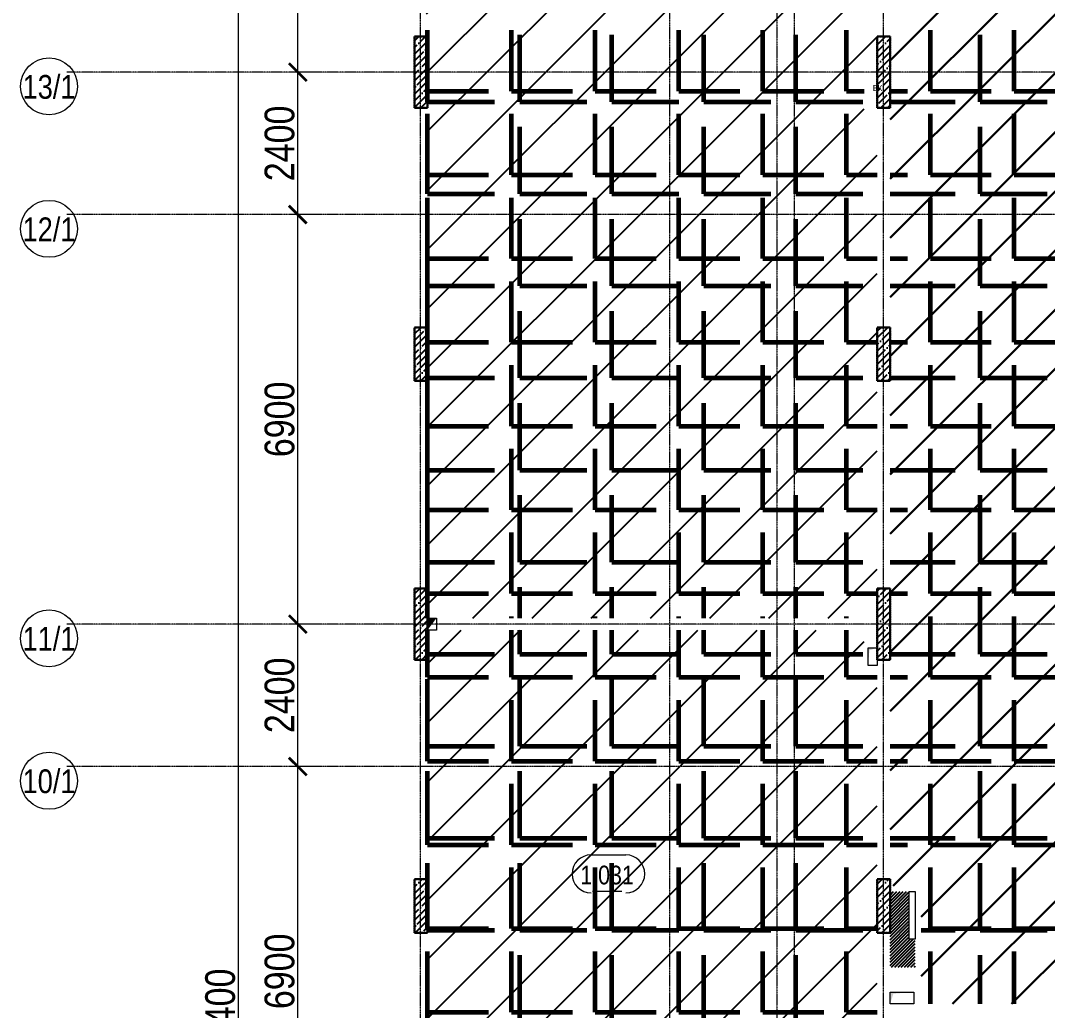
# Model space of a CAD drawing. Header units: millimetres. Extents: x -65509 to 912790, y 446 to 713294.
# Drawn here: x -6855 to 10439, y 29661 to 46341 of the extents above; entities that cross this region are included whole.
import ezdxf
from ezdxf.enums import TextEntityAlignment as Align

# ---------------------------------------------------------------- set-up
doc = ezdxf.new("R2010")
doc.units = ezdxf.units.MM
doc.linetypes.add('CENTER2', pattern=[28.575, 19.05, -3.175, 3.175, -3.175])
doc.linetypes.add('HIDDEN2', pattern=[4.7625, 3.175, -1.5875])
doc.layers.get('Defpoints').update_dxf_attribs({"color": 250})
doc.layers.add('1.1) Нал. пол 1 вып. классы в 1 блоке', color=5, linetype='Continuous')
doc.layers.add('7.2) ГИдрообзЭОМ СС', color=6, linetype='Continuous')
for name, color, linetype, lineweight in [('8.1) Нал. пол 8 вып.', 190, 'Continuous', 30), ('8.2) Линолеум 8 вып', 90, 'Continuous', 60), ('9.1) Линолеум 9  9.2 Инв', 3, 'Continuous', 60), ('АР_Area', 250, 'Continuous', 5), ('АР_Колонны', 250, 'Continuous', 30), ('АР_Стены ЖБ', 250, 'Continuous', 35), ('АР_Штриховка', 250, 'Continuous', 0), ('ВК_Шахты', 250, 'Continuous', 9), ('ОВ_коллекторы', 250, 'Continuous', 25), ('ОВ_Отопление', 250, 'Continuous', 5), ('РД_Оси_100', 250, 'Continuous', 0), ('РД_Оси_размер', 250, 'Continuous', 0)]:
    doc.layers.add(name, color=color, linetype=linetype, lineweight=lineweight)
doc.styles.add('style1', font='ARIALN.TTF')
doc.styles.add('ккк', font='isocpeur.ttf', dxfattribs={"width": 0.85, "oblique": 15})
doc.dimstyles.new('Dim100_ареал', dxfattribs={"dimscale": 100, "dimtxt": 2.5, "dimasz": 1, "dimexe": 1, "dimexo": 1, "dimgap": 0.5, "dimtad": 1, "dimzin": 12, "dimdsep": 46, "dimtxsty": 'style1', "dimblk": 'ARCHTICK', "dimcen": 1, "dimdle": 1, "dimclrd": 256, "dimclre": 256, "dimaunit": 1, "dimadec": 0, "dimazin": 3, "dimtfac": 1, "dimtmove": 1, "dimatfit": 3, "dimldrblk": 'OPEN30', "dimfxl": 4, "dimfxlon": 1, "dimtolj": 1, "dimtzin": 0, "dimlwd": 9, "dimlwe": 9, "dimarcsym": 0})
pattern_1 = [(45, (-1580685.86, 128462.9), (-498.4042, 498.4042), [])]
pattern_2 = [(45, (-120, -9128.87), (-112.2532, 112.2532), []), (45, (-7.75, -9128.87), (-112.2532, 112.2532), [198.4375, -39.6875, 0, -39.6875])]
pattern_3 = [(0, (0, 0), (0, 1550.67), [1127.76, -422.91]), (90, (0, 0), (-1550.67, 9e-14), [1127.76, -422.91])]
pattern_4 = [(0, (0, 0), (0, 1410.97), [1026.16, -384.81]), (90, (0, 0), (-1410.97, 9e-14), [1026.16, -384.81])]

# ---------------------------------------------------------------- blocks, each defined once
blk = doc.blocks.new('otv')
at = {"linetype": 'Continuous'}
blk.add_lwpolyline([(0, -1), (0, 0), (1, 0), (1, -1)], close=True, dxfattribs=at)
blk.add_solid([(0, -1), (0, 0), (0.135, -0.137), (1, 0)], dxfattribs=at)
blk = doc.blocks.new('otv_в_стене')
at = {"linetype": 'Continuous'}
blk.add_lwpolyline([(0, -1), (0, 0), (1, 0), (1, -1)], close=True, dxfattribs=at)
blk.add_solid([(0, -1), (0, 0), (0.5, -0.5), (1, 0)], dxfattribs=at)
blk = doc.blocks.new('A-iden')
at = {"linetype": 'Continuous', "lineweight": 5}
blk.add_circle((0, -4), 3, dxfattribs=at)
at = {"color": 0, "linetype": 'Continuous', "lineweight": 20, "style": 'ккк', "width": 0.85}
blk.add_attdef('ID', text='', height=8, dxfattribs=at).set_placement((0.31, -3.85), align=Align.MIDDLE_CENTER)
blk = doc.blocks.new('_ArchTick')
at = {"color": 0, "linetype": 'ByBlock', "const_width": 0.15}
blk.add_lwpolyline([(-0.5, -0.5), (0.5, 0.5)], dxfattribs=at)
blk = doc.blocks.new('*D69')
at = {"layer": 'Defpoints', "color": 0, "transparency": 16777216}
for p in [(1193587, 165313), (1194587, 165313), (1194587, 158413)]:
    blk.add_point(p, dxfattribs=at)
at = {"layer": 'РД_Оси_размер', "lineweight": 9, "transparency": 16777216}
for p, q in [((1193587, 158313), (1193587, 165413)), ((1193987, 165313), (1193487, 165313)), ((1193987, 158413), (1193487, 158413))]:
    blk.add_line(p, q, dxfattribs=at)
at = {"layer": 'РД_Оси_размер', "lineweight": 9, "transparency": 16777216, "xscale": 300, "yscale": 300, "zscale": 300}
for p, rotation in [((1193587, 165313), 90), ((1193587, 158413), 270)]:
    blk.add_blockref('_ArchTick', p, dxfattribs=dict(at, rotation=rotation))
at = {"layer": 'РД_Оси_размер', "color": 0, "transparency": 16777216, "insert": (1193282, 161863), "char_height": 500, "attachment_point": 5, "rotation": 90, "style": 'style1'}
blk.add_mtext('\\A1;6900', dxfattribs=at)
blk = doc.blocks.new('_Open30')
at = {"color": 0, "linetype": 'ByBlock', "lineweight": -2}
for p, q in [((-1, 0.268), (0, 0)), ((0, 0), (-1, -0.268)), ((0, 0), (-1, 0))]:
    blk.add_line(p, q, dxfattribs=at)
blk = doc.blocks.new('*D70')
at = {"layer": 'Defpoints', "color": 0, "transparency": 16777216}
for p in [(1193587, 167713), (1194587, 167713), (1194587, 165313)]:
    blk.add_point(p, dxfattribs=at)
at = {"layer": 'РД_Оси_размер', "lineweight": 9, "transparency": 16777216}
for p, q in [((1193587, 165213), (1193587, 167813)), ((1193987, 167713), (1193487, 167713)), ((1193987, 165313), (1193487, 165313))]:
    blk.add_line(p, q, dxfattribs=at)
at = {"layer": 'РД_Оси_размер', "lineweight": 9, "transparency": 16777216, "xscale": 300, "yscale": 300, "zscale": 300}
for p, rotation in [((1193587, 167713), 90), ((1193587, 165313), 270)]:
    blk.add_blockref('_ArchTick', p, dxfattribs=dict(at, rotation=rotation))
at = {"layer": 'РД_Оси_размер', "color": 0, "transparency": 16777216, "insert": (1193282, 166513), "char_height": 500, "attachment_point": 5, "rotation": 90, "style": 'style1'}
blk.add_mtext('\\A1;2400', dxfattribs=at)
blk = doc.blocks.new('*D71')
at = {"layer": 'Defpoints', "color": 0, "transparency": 16777216}
for p in [(1193587, 174613), (1194587, 174613), (1194587, 167713)]:
    blk.add_point(p, dxfattribs=at)
at = {"layer": 'РД_Оси_размер', "lineweight": 9, "transparency": 16777216}
for p, q in [((1193587, 167613), (1193587, 174713)), ((1193987, 174613), (1193487, 174613)), ((1193987, 167713), (1193487, 167713))]:
    blk.add_line(p, q, dxfattribs=at)
at = {"layer": 'РД_Оси_размер', "lineweight": 9, "transparency": 16777216, "xscale": 300, "yscale": 300, "zscale": 300}
for p, rotation in [((1193587, 174613), 90), ((1193587, 167713), 270)]:
    blk.add_blockref('_ArchTick', p, dxfattribs=dict(at, rotation=rotation))
at = {"layer": 'РД_Оси_размер', "color": 0, "transparency": 16777216, "insert": (1193282, 171163), "char_height": 500, "attachment_point": 5, "rotation": 90, "style": 'style1'}
blk.add_mtext('\\A1;6900', dxfattribs=at)
blk = doc.blocks.new('*D72')
at = {"layer": 'Defpoints', "color": 0, "transparency": 16777216}
for p in [(1193587, 177013), (1194587, 177013), (1194587, 174613)]:
    blk.add_point(p, dxfattribs=at)
at = {"layer": 'РД_Оси_размер', "lineweight": 9, "transparency": 16777216}
for p, q in [((1193587, 174513), (1193587, 177113)), ((1193987, 177013), (1193487, 177013)), ((1193987, 174613), (1193487, 174613))]:
    blk.add_line(p, q, dxfattribs=at)
at = {"layer": 'РД_Оси_размер', "lineweight": 9, "transparency": 16777216, "xscale": 300, "yscale": 300, "zscale": 300}
for p, rotation in [((1193587, 177013), 90), ((1193587, 174613), 270)]:
    blk.add_blockref('_ArchTick', p, dxfattribs=dict(at, rotation=rotation))
at = {"layer": 'РД_Оси_размер', "color": 0, "transparency": 16777216, "insert": (1193282, 175813), "char_height": 500, "attachment_point": 5, "rotation": 90, "style": 'style1'}
blk.add_mtext('\\A1;2400', dxfattribs=at)
blk = doc.blocks.new('*D74')
at = {"layer": 'Defpoints', "color": 0, "transparency": 16777216}
for p in [(1193587, 183613), (1194587, 183613), (1194587, 177013)]:
    blk.add_point(p, dxfattribs=at)
at = {"layer": 'РД_Оси_размер', "lineweight": 9, "transparency": 16777216}
for p, q in [((1193587, 176913), (1193587, 183713)), ((1193987, 183613), (1193487, 183613)), ((1193987, 177013), (1193487, 177013))]:
    blk.add_line(p, q, dxfattribs=at)
at = {"layer": 'РД_Оси_размер', "lineweight": 9, "transparency": 16777216, "xscale": 300, "yscale": 300, "zscale": 300}
for p, rotation in [((1193587, 183613), 90), ((1193587, 177013), 270)]:
    blk.add_blockref('_ArchTick', p, dxfattribs=dict(at, rotation=rotation))
at = {"layer": 'РД_Оси_размер', "color": 0, "transparency": 16777216, "insert": (1193282, 180313), "char_height": 500, "attachment_point": 5, "rotation": 90, "style": 'style1'}
blk.add_mtext('\\A1;6600', dxfattribs=at)
blk = doc.blocks.new('*D92')
at = {"layer": 'Defpoints', "color": 0, "transparency": 16777216}
for p in [(1192587, 186313), (1194587, 186313), (1194587, 135913)]:
    blk.add_point(p, dxfattribs=at)
at = {"layer": 'РД_Оси_размер', "lineweight": 9, "transparency": 16777216}
for p, q in [((1192987, 186313), (1192487, 186313)), ((1192587, 135813), (1192587, 186413)), ((1192987, 135913), (1192487, 135913))]:
    blk.add_line(p, q, dxfattribs=at)
at = {"layer": 'РД_Оси_размер', "lineweight": 9, "transparency": 16777216, "xscale": 300, "yscale": 300, "zscale": 300}
for p, rotation in [((1192587, 186313), 90), ((1192587, 135913), 270)]:
    blk.add_blockref('_ArchTick', p, dxfattribs=dict(at, rotation=rotation))
at = {"layer": 'РД_Оси_размер', "color": 0, "transparency": 16777216, "insert": (1192282, 161113), "char_height": 500, "attachment_point": 5, "rotation": 90, "style": 'style1'}
blk.add_mtext('\\A1;50400', dxfattribs=at)
blk = doc.blocks.new('MOK-МаркаПом_овал_ареал')
for p, q in [((-2.99, 3.76), (3.52, 3.76)), ((-2.75, -3), (2.75, -3))]:
    blk.add_line(p, q)
for centre, radius, start, end in [((-2.99, 0.21), 3.55, 90, 270), ((3.52, 0.21), 3.55, 270, 90), ((-7.41, 0), 7.16, 0, 0.001)]:
    blk.add_arc(centre, radius, start, end)
at = {"color": 0, "style": 'style1'}
blk.add_attdef('АР-ПОМЕЩЕНИЕ:НОМЕР', text='', height=3, dxfattribs=at).set_placement((0.26, 0), align=Align.MIDDLE)
blk = doc.blocks.new('оси_рен')
at = {"layer": 'РД_Оси_100', "color": 251, "linetype": 'CENTER2', "true_color": 0x636466}
for p, q in [((1195652.916, 135558.25), (1195652.916, 223268.25)), ((1199852.916, 135558.25), (1199852.916, 223268.25)), ((1225207.916, 177013.25), (1189697.958, 177013.25)), ((1225207.916, 174613.25), (1189697.958, 174613.25)), ((1225207.916, 167713.25), (1189697.958, 167713.25)), ((1225207.916, 165313.25), (1189697.958, 165313.25))]:
    blk.add_line(p, q, dxfattribs=at)
for points in [[(1201652.916, 223268.25), (1201652.916, 135558.25)], [(1201952.916, 135558.25), (1201952.916, 223268.25)], [(1203452.916, 135558.25), (1203452.916, 223268.25)]]:
    blk.add_lwpolyline(points, dxfattribs=at)
at = {"layer": 'РД_Оси_100', "color": 251, "true_color": 0x636466}
ref = blk.add_blockref('A-iden', (1189397.958, 177413.25), dxfattribs=dict(at, xscale=160, yscale=160))
ref.add_attrib('ID', '13/1', dxfattribs={"layer": '0', "linetype": 'Continuous', "height": 400, "style": 'style1'}).set_placement((1189397.958, 176773.25), align=Align.MIDDLE)
ref = blk.add_blockref('A-iden', (1189397.958, 175013.25), dxfattribs=dict(at, xscale=160, yscale=160))
ref.add_attrib('ID', '12/1', dxfattribs={"layer": '0', "linetype": 'Continuous', "height": 400, "style": 'style1'}).set_placement((1189397.958, 174373.25), align=Align.MIDDLE)
ref = blk.add_blockref('A-iden', (1189397.958, 168113.25), dxfattribs=dict(at, xscale=160, yscale=160))
ref.add_attrib('ID', '11/1', dxfattribs={"layer": '0', "linetype": 'Continuous', "height": 400, "style": 'style1'}).set_placement((1189397.958, 167473.25), align=Align.MIDDLE)
ref = blk.add_blockref('A-iden', (1189397.958, 165713.25), dxfattribs=dict(at, xscale=160, yscale=160))
ref.add_attrib('ID', '10/1', dxfattribs={"layer": '0', "linetype": 'Continuous', "height": 400, "style": 'style1'}).set_placement((1189397.958, 165073.25), align=Align.MIDDLE)
at = {"layer": 'РД_Оси_размер', "color": 251, "true_color": 0x636466}
for base, p1, p2, picture, middle in [((1192587.313, 186313.25), (1194587.313, 135913.25), (1194587.313, 186313.25), '*D92', (1192282.026, 161113.25)), ((1193587.313, 183613.25), (1194587.313, 177013.25), (1194587.313, 183613.25), '*D74', (1193282.026, 180313.25)), ((1193587.313, 177013.25), (1194587.313, 174613.25), (1194587.313, 177013.25), '*D72', (1193282.026, 175813.25)), ((1193587.313, 174613.25), (1194587.313, 167713.25), (1194587.313, 174613.25), '*D71', (1193282.026, 171163.25)), ((1193587.313, 167713.25), (1194587.313, 165313.25), (1194587.313, 167713.25), '*D70', (1193282.026, 166513.25)), ((1193587.313, 165313.25), (1194587.313, 158413.25), (1194587.313, 165313.25), '*D69', (1193282.026, 161863.25))]:
    dim = blk.add_linear_dim(base=base, p1=p1, p2=p2, angle=90, dimstyle='Dim100_ареал', override={"dimtxt": 5, "dimasz": 3}, dxfattribs=at)
    dim.commit()
    dim.dimension.update_dxf_attribs({"geometry": picture, "text_midpoint": middle})

msp = doc.modelspace()

# ---------------------------------------------------------------- hatches: boundary and pattern name
at = {"layer": '1.1) Нал. пол 1 вып. классы в 1 блоке'}
h = msp.add_hatch(dxfattribs=at)
h.set_pattern_fill('ANSI31', color=256, scale=222)
h.set_pattern_definition(pattern_1)
h.paths.add_polyline_path([(7570, 49571.13), (7570, 50471.13), (7570, 50871.13), (7570, 53771.13), (7570, 54276.13), (7349.738, 54276.13), (7349.738, 54646.13), (0, 54646.13), (0, 53771.13), (-20, 52571.13), (-20, 51671.13), (-20, 50471.13), (0, 50471.13), (0, 49571.13), (-20, 46271.13), (-20, 46071.13), (0, 46071.13), (0, 44871.13), (-20, 44471.13), (-20, 43271.13), (-20, 42371.13), (-20, 41171.13), (0, 41171.13), (0, 40271.13), (-20, 36971.13), (-20, 36771.13), (0, 36771.13), (0, 36271.13), (150, 36271.13), (7570, 36271.13), (7570, 36771.13), (7570, 40271.13), (7570, 41171.13), (7570, 41668.377), (7570, 44625.911), (7350, 44625.911), (7350, 45476.13), (7570, 45476.13), (7570, 46071.13)])
h = msp.add_hatch(dxfattribs=at)
h.set_pattern_fill('ANSI31', color=256, scale=222)
h.set_pattern_definition(pattern_1)
h.paths.add_polyline_path([(-20, 27671.13), (-20, 27471.13), (0, 27471.13), (0, 26971.13), (150, 26971.13), (7570, 26971.13), (7570, 27471.13), (7570, 29771.13), (7570, 30971.13), (7570, 31871.13), (7570, 32371.13), (7570, 35401.13), (7350, 35401.13), (7350, 36071.13), (0, 36071.13), (0, 35571.13), (-20, 35171.13), (-20, 33971.13), (-20, 33071.13), (-20, 31871.13), (0, 31871.13), (0, 30971.13)])
at = {"layer": '7.2) ГИдрообзЭОМ СС'}
h = msp.add_hatch(dxfattribs=at)
h.set_pattern_fill('ANSI31', color=256, scale=12)
h.paths.add_polyline_path([(17880, 58841.542), (17385.577, 58841.542), (17385.577, 59146.13), (16718.382, 59146.13), (16718.382, 58377.841), (17880, 58377.841)])
h.paths.add_polyline_path([(18180, 58841.542), (17880, 58841.542), (17880, 58377.841), (18180, 58377.841)])
h.paths.add_polyline_path([(19880, 59146.13), (18652.732, 59146.13), (18652.732, 58841.542), (18180, 58841.542), (18180, 58377.841), (18798.382, 58377.841), (19880, 58370.175)])
h.paths.add_polyline_path([(9390, 54646.13), (7790, 54646.13), (7790, 54339.197), (7955.666, 54339.197), (7955.666, 54539.197), (8355.666, 54539.197), (8355.666, 54339.197), (9390, 54339.197)])
h.paths.add_polyline_path([(8661.965, 54583.661), (9161.965, 54583.661), (9161.965, 54483.661), (8661.965, 54483.661)], flags=16)
h.paths.add_polyline_path([(8212.281, 30864.002), (8112.281, 30864.002), (8112.281, 31664.002), (7790, 31664.002), (7790, 30971.13), (7790, 30391.13), (8212.281, 30391.13)])
h.paths.add_polyline_path([(11670, 28851.13), (12070, 28851.13), (12070, 28871.13), (12070, 28931.13), (11270.001, 28931.131), (11270.001, 28701.13), (11270, 28001.13), (11270, 27871.13), (12070, 27871.129), (12070, 28051.13), (11670, 28051.13)])
at = {"layer": '8.1) Нал. пол 8 вып.'}
h = msp.add_hatch(dxfattribs=at)
h.set_pattern_fill('ANSI31', color=256, scale=222)
h.paths.add_polyline_path([(12070, 50341.13), (12070, 50641.13), (12070, 51591.13), (12070, 51961.13), (12080, 52181.13), (13280, 52181.13), (19860, 52181.13), (19860, 52471.13), (19880, 52571.13), (19880, 55871.13), (19860, 55871.13), (19860, 56771.13), (19880, 57971.13), (19880, 58250.141), (17684.75, 58250.141), (16598.382, 58257.841), (16598.382, 59146.13), (16200, 59146.13), (14200, 59146.13), (14155, 59146.13), (13825, 59146.13), (13825, 56417.13), (13825, 55717.13), (13825, 55596.13), (13825, 54896.13), (13825, 54646.13), (12905, 54646.13), (10614.302, 54646.13), (9514.302, 54646.13), (9460, 54646.13), (9460, 54269.197), (7790, 54269.197), (7790, 53771.13), (7790, 50871.13), (7790, 50446.13), (7790, 49571.13), (7790, 46071.13), (7790, 44871.13), (7790, 44571.13), (7790, 41671.13), (7790, 41171.13), (7790, 40271.13), (7790, 36771.13), (7790, 35571.13), (7790, 35271.13), (7790, 32371.13), (7790, 31871.13), (7790, 31764.002), (8312.281, 31764.002), (8312.281, 30391.105), (8310, 29771.13), (8850, 29771.13), (10850, 29771.13), (10863.692, 29771.13), (11550, 29771.13), (11550, 30391.13), (12070, 30391.13), (12070, 31071.13), (12070, 32871.13), (12070, 33171.13), (12070, 34371.13), (12070, 34671.13), (12070, 37571.13), (12070, 38171.13), (12070, 39071.13), (12070, 39711.13), (11680, 39711.13), (11680, 39711.13), (11560, 39711.13), (11560, 39831.13), (11560, 39910.988), (11560, 40610.988), (11560, 40801.13), (11560, 40860.988), (11560, 41560.988), (11560, 41771.13), (11560, 41810.988), (11560, 42510.988), (11560, 42741.13), (12070, 42741.13), (12070, 43521.13), (12070, 44471.13), (12070, 45071.13), (12070, 46021.13), (12070, 47321.13), (12070, 48421.13), (12070, 49321.13), (12070, 49391.13)])
at = {"layer": '8.2) Линолеум 8 вып'}
h = msp.add_hatch(dxfattribs=at)
h.set_pattern_fill('ANGLE', color=256, scale=222)
h.set_pattern_definition(pattern_3)
h.paths.add_polyline_path([(12070, 50341.13), (12070, 50641.13), (12070, 51591.13), (12070, 51961.13), (12080, 52181.13), (13280, 52181.13), (19860, 52181.13), (19860, 52471.13), (19880, 52571.13), (19880, 55871.13), (19860, 55871.13), (19860, 56771.13), (19880, 57971.13), (19880, 58250.141), (17684.75, 58250.141), (16598.382, 58257.841), (16598.382, 59146.13), (16200, 59146.13), (14200, 59146.13), (14155, 59146.13), (13825, 59146.13), (13825, 56417.13), (13825, 55717.13), (13825, 55596.13), (13825, 54896.13), (13825, 54646.13), (12905, 54646.13), (10614.302, 54646.13), (9514.302, 54646.13), (9460, 54646.13), (9460, 54269.197), (7790, 54269.197), (7790, 53771.13), (7790, 50871.13), (7790, 50446.13), (7790, 49571.13), (7790, 46071.13), (7790, 44871.13), (7790, 44571.13), (7790, 41671.13), (7790, 41171.13), (7790, 40271.13), (7790, 36771.13), (7790, 35571.13), (7790, 35271.13), (7790, 32371.13), (7790, 31871.13), (7790, 31764.002), (8312.281, 31764.002), (8312.281, 30391.105), (8310, 29771.13), (8850, 29771.13), (10850, 29771.13), (10863.692, 29771.13), (11550, 29771.13), (11550, 30391.13), (12070, 30391.13), (12070, 31071.13), (12070, 32871.13), (12070, 33171.13), (12070, 34371.13), (12070, 34671.13), (12070, 37571.13), (12070, 38171.13), (12070, 39071.13), (12070, 39711.13), (11680, 39711.13), (11680, 39711.13), (11560, 39711.13), (11560, 39831.13), (11560, 39910.988), (11560, 40610.988), (11560, 40801.13), (11560, 40860.988), (11560, 41560.988), (11560, 41771.13), (11560, 41810.988), (11560, 42510.988), (11560, 42741.13), (12070, 42741.13), (12070, 43521.13), (12070, 44471.13), (12070, 45071.13), (12070, 46021.13), (12070, 47321.13), (12070, 48421.13), (12070, 49321.13), (12070, 49391.13)])
h = msp.add_hatch(dxfattribs=at)
h.set_pattern_fill('ANGLE', color=256, scale=222)
h.set_pattern_definition(pattern_3)
h.paths.add_polyline_path([(7570, 49571.13), (7570, 50471.13), (7570, 50871.13), (7570, 53771.13), (7570, 54276.13), (7349.738, 54276.13), (7349.738, 54646.13), (0, 54646.13), (0, 53771.13), (-20, 52571.13), (-20, 51671.13), (-20, 50471.13), (0, 50471.13), (0, 49571.13), (-20, 46271.13), (-20, 46071.13), (0, 46071.13), (0, 44871.13), (-20, 44471.13), (-20, 43271.13), (-20, 42371.13), (-20, 41171.13), (0, 41171.13), (0, 40271.13), (-20, 36971.13), (-20, 36771.13), (0, 36771.13), (0, 36271.13), (150, 36271.13), (7570, 36271.13), (7570, 36771.13), (7570, 40271.13), (7570, 41171.13), (7570, 41668.377), (7570, 44625.911), (7350, 44625.911), (7350, 45476.13), (7570, 45476.13), (7570, 46071.13)])
h = msp.add_hatch(dxfattribs=at)
h.set_pattern_fill('ANGLE', color=256, scale=222)
h.set_pattern_definition(pattern_3)
h.paths.add_polyline_path([(-20, 27671.13), (-20, 27471.13), (0, 27471.13), (0, 26971.13), (150, 26971.13), (7570, 26971.13), (7570, 27471.13), (7570, 29771.13), (7570, 30971.13), (7570, 31871.13), (7570, 32371.13), (7570, 35401.13), (7350, 35401.13), (7350, 36071.13), (0, 36071.13), (0, 35571.13), (-20, 35171.13), (-20, 33971.13), (-20, 33071.13), (-20, 31871.13), (0, 31871.13), (0, 30971.13)])
at = {"layer": '9.1) Линолеум 9  9.2 Инв'}
h = msp.add_hatch(dxfattribs=at)
h.set_pattern_fill('ANGLE', color=256, scale=202)
h.set_pattern_definition(pattern_4)
h.paths.add_polyline_path([(12070, 50341.13), (12070, 50641.13), (12070, 51591.13), (12070, 51961.13), (12080, 52181.13), (13280, 52181.13), (19860, 52181.13), (19860, 52471.13), (19880, 52571.13), (19880, 55871.13), (19860, 55871.13), (19860, 56771.13), (19880, 57971.13), (19880, 58250.141), (17684.75, 58250.141), (16598.382, 58257.841), (16598.382, 59146.13), (16200, 59146.13), (14200, 59146.13), (14155, 59146.13), (13825, 59146.13), (13825, 56417.13), (13825, 55717.13), (13825, 55596.13), (13825, 54896.13), (13825, 54646.13), (12905, 54646.13), (10614.302, 54646.13), (9514.302, 54646.13), (9460, 54646.13), (9460, 54269.197), (7790, 54269.197), (7790, 53771.13), (7790, 50871.13), (7790, 50446.13), (7790, 49571.13), (7790, 46071.13), (7790, 44871.13), (7790, 44571.13), (7790, 41671.13), (7790, 41171.13), (7790, 40271.13), (7790, 36771.13), (7790, 35571.13), (7790, 35271.13), (7790, 32371.13), (7790, 31871.13), (7790, 31764.002), (8312.281, 31764.002), (8312.281, 30391.105), (8310, 29771.13), (8850, 29771.13), (10850, 29771.13), (10863.692, 29771.13), (11550, 29771.13), (11550, 30391.13), (12070, 30391.13), (12070, 31071.13), (12070, 32871.13), (12070, 33171.13), (12070, 34371.13), (12070, 34671.13), (12070, 37571.13), (12070, 38171.13), (12070, 39071.13), (12070, 39711.13), (11680, 39711.13), (11680, 39711.13), (11560, 39711.13), (11560, 39831.13), (11560, 39910.988), (11560, 40610.988), (11560, 40801.13), (11560, 40860.988), (11560, 41560.988), (11560, 41771.13), (11560, 41810.988), (11560, 42510.988), (11560, 42741.13), (12070, 42741.13), (12070, 43521.13), (12070, 44471.13), (12070, 45071.13), (12070, 46021.13), (12070, 47321.13), (12070, 48421.13), (12070, 49321.13), (12070, 49391.13)])
h = msp.add_hatch(dxfattribs=at)
h.set_pattern_fill('ANGLE', color=256, scale=202)
h.set_pattern_definition(pattern_4)
h.paths.add_polyline_path([(7570, 49571.13), (7570, 50471.13), (7570, 50871.13), (7570, 53771.13), (7570, 54276.13), (7349.738, 54276.13), (7349.738, 54646.13), (0, 54646.13), (0, 53771.13), (-20, 52571.13), (-20, 51671.13), (-20, 50471.13), (0, 50471.13), (0, 49571.13), (-20, 46271.13), (-20, 46071.13), (0, 46071.13), (0, 44871.13), (-20, 44471.13), (-20, 43271.13), (-20, 42371.13), (-20, 41171.13), (0, 41171.13), (0, 40271.13), (-20, 36971.13), (-20, 36771.13), (0, 36771.13), (0, 36271.13), (150, 36271.13), (7570, 36271.13), (7570, 36771.13), (7570, 40271.13), (7570, 41171.13), (7570, 41668.377), (7570, 44625.911), (7350, 44625.911), (7350, 45476.13), (7570, 45476.13), (7570, 46071.13)])
h = msp.add_hatch(dxfattribs=at)
h.set_pattern_fill('ANGLE', color=256, scale=202)
h.set_pattern_definition(pattern_4)
h.paths.add_polyline_path([(-20, 27671.13), (-20, 27471.13), (0, 27471.13), (0, 26971.13), (150, 26971.13), (7570, 26971.13), (7570, 27471.13), (7570, 29771.13), (7570, 30971.13), (7570, 31871.13), (7570, 32371.13), (7570, 35401.13), (7350, 35401.13), (7350, 36071.13), (0, 36071.13), (0, 35571.13), (-20, 35171.13), (-20, 33971.13), (-20, 33071.13), (-20, 31871.13), (0, 31871.13), (0, 30971.13)])
at = {"layer": 'АР_Штриховка', "linetype": 'Continuous', "lineweight": 25}
h = msp.add_hatch(dxfattribs=at)
h.set_pattern_fill('ANSI35', color=256, scale=25, style=0)
h.set_pattern_definition(pattern_2)
h.paths.add_polyline_path([(-220, 44871.13), (0, 44871.13), (0, 46071.13), (-220, 46071.13)], flags=0)
h = msp.add_hatch(dxfattribs=at)
h.set_pattern_fill('ANSI35', color=256, scale=25, style=0)
h.set_pattern_definition(pattern_2)
h.paths.add_polyline_path([(7570, 44871.13), (7790, 44871.13), (7790, 46071.13), (7570, 46071.13)], flags=0)
h = msp.add_hatch(dxfattribs=at)
h.set_pattern_fill('ANSI35', color=256, scale=25, style=0)
h.set_pattern_definition(pattern_2)
h.paths.add_polyline_path([(-220, 40271.13), (0, 40271.13), (0, 41171.13), (-220, 41171.13)], flags=0)
h = msp.add_hatch(dxfattribs=at)
h.set_pattern_fill('ANSI35', color=256, scale=25, style=0)
h.set_pattern_definition(pattern_2)
h.paths.add_polyline_path([(7570, 40271.13), (7790, 40271.13), (7790, 41171.13), (7570, 41171.13)], flags=0)
h = msp.add_hatch(dxfattribs=at)
h.set_pattern_fill('ANSI35', color=256, scale=25, style=0)
h.set_pattern_definition(pattern_2)
h.paths.add_polyline_path([(-220, 35571.13), (0, 35571.13), (0, 36771.13), (-220, 36771.13)], flags=0)
h = msp.add_hatch(dxfattribs=at)
h.set_pattern_fill('ANSI35', color=256, scale=25, style=0)
h.set_pattern_definition(pattern_2)
h.paths.add_polyline_path([(7570, 35571.13), (7790, 35571.13), (7790, 36771.13), (7570, 36771.13)], flags=0)
h = msp.add_hatch(dxfattribs=at)
h.set_pattern_fill('ANSI35', color=256, scale=25, style=0)
h.set_pattern_definition(pattern_2)
h.paths.add_polyline_path([(-220, 30971.13), (0, 30971.13), (0, 31871.13), (-220, 31871.13)], flags=0)
h = msp.add_hatch(dxfattribs=at)
h.set_pattern_fill('ANSI35', color=256, scale=25, style=0)
h.set_pattern_definition(pattern_2)
h.paths.add_polyline_path([(7570, 30971.13), (7790, 30971.13), (7790, 31871.13), (7570, 31871.13)], flags=0)

# ---------------------------------------------------------------- linework, layer by layer
at = {"layer": 'АР_Колонны', "linetype": 'HIDDEN2', "lineweight": 25}
for p, q in [((-220, 46071.13), (0, 46071.13)), ((-220, 44871.13), (-220, 46071.13)), ((0, 46071.13), (0, 44871.13)), ((7570, 46071.13), (7790, 46071.13)), ((7570, 44871.13), (7570, 46071.13)), ((7790, 46071.13), (7790, 44871.13)), ((0, 44871.13), (-220, 44871.13)), ((7790, 44871.13), (7570, 44871.13)), ((-220, 41171.13), (0, 41171.13)), ((-220, 40271.13), (-220, 41171.13)), ((0, 41171.13), (0, 40271.13)), ((7570, 41171.13), (7790, 41171.13)), ((7570, 40271.13), (7570, 41171.13)), ((7790, 41171.13), (7790, 40271.13)), ((0, 40271.13), (-220, 40271.13)), ((7790, 40271.13), (7570, 40271.13)), ((-220, 36771.13), (0, 36771.13)), ((-220, 35571.13), (-220, 36771.13)), ((0, 36771.13), (0, 35571.13)), ((7570, 36771.13), (7790, 36771.13)), ((7570, 35571.13), (7570, 36771.13)), ((7790, 36771.13), (7790, 35571.13)), ((0, 35571.13), (-220, 35571.13)), ((7790, 35571.13), (7570, 35571.13)), ((-220, 31871.13), (0, 31871.13)), ((-220, 30971.13), (-220, 31871.13)), ((0, 31871.13), (0, 30971.13)), ((7570, 31871.13), (7790, 31871.13)), ((7570, 30971.13), (7570, 31871.13)), ((7790, 31871.13), (7790, 30971.13)), ((0, 30971.13), (-220, 30971.13)), ((7790, 30971.13), (7570, 30971.13))]:
    msp.add_line(p, q, dxfattribs=at)
at = {"layer": 'АР_Колонны', "linetype": 'Continuous', "lineweight": 25}
for p, q in [((0, 46071.13), (-220, 46071.13)), ((-220, 46071.13), (-220, 44871.13)), ((0, 44871.13), (0, 46071.13)), ((7790, 46071.13), (7570, 46071.13)), ((7570, 46071.13), (7570, 44871.13)), ((7790, 44871.13), (7790, 46071.13)), ((-220, 44871.13), (0, 44871.13)), ((7570, 44871.13), (7790, 44871.13)), ((0, 41171.13), (-220, 41171.13)), ((-220, 41171.13), (-220, 40271.13)), ((0, 40271.13), (0, 41171.13)), ((7790, 41171.13), (7570, 41171.13)), ((7570, 41171.13), (7570, 40271.13)), ((7790, 40271.13), (7790, 41171.13)), ((-220, 40271.13), (0, 40271.13)), ((7570, 40271.13), (7790, 40271.13)), ((0, 36771.13), (-220, 36771.13)), ((-220, 36771.13), (-220, 35571.13)), ((0, 35571.13), (0, 36771.13)), ((7790, 36771.13), (7570, 36771.13)), ((7570, 36771.13), (7570, 35571.13)), ((7790, 35571.13), (7790, 36771.13)), ((-220, 35571.13), (0, 35571.13)), ((7570, 35571.13), (7790, 35571.13)), ((0, 31871.13), (-220, 31871.13)), ((-220, 31871.13), (-220, 30971.13)), ((0, 30971.13), (0, 31871.13)), ((7790, 31871.13), (7570, 31871.13)), ((7570, 31871.13), (7570, 30971.13)), ((7790, 30971.13), (7790, 31871.13)), ((-220, 30971.13), (0, 30971.13)), ((7570, 30971.13), (7790, 30971.13))]:
    msp.add_line(p, q, dxfattribs=at)
at = {"layer": 'АР_Стены ЖБ', "linetype": 'Continuous', "lineweight": 25}
for p, q in [((0, 46071.13), (-220, 46071.13)), ((-220, 46071.13), (-220, 44871.13)), ((0, 44871.13), (0, 46071.13)), ((7790, 46071.13), (7570, 46071.13)), ((7570, 46071.13), (7570, 44871.13)), ((7790, 44871.13), (7790, 46071.13)), ((-220, 44871.13), (0, 44871.13)), ((7570, 44871.13), (7790, 44871.13)), ((0, 41171.13), (-220, 41171.13)), ((-220, 41171.13), (-220, 40271.13)), ((0, 40271.13), (0, 41171.13)), ((7790, 41171.13), (7570, 41171.13)), ((7570, 41171.13), (7570, 40271.13)), ((7790, 40271.13), (7790, 41171.13)), ((-220, 40271.13), (0, 40271.13)), ((7570, 40271.13), (7790, 40271.13)), ((0, 36771.13), (-220, 36771.13)), ((-220, 36771.13), (-220, 35571.13)), ((0, 35571.13), (0, 36771.13)), ((7790, 36771.13), (7570, 36771.13)), ((7570, 36771.13), (7570, 35571.13)), ((7790, 35571.13), (7790, 36771.13)), ((-220, 35571.13), (0, 35571.13)), ((7570, 35571.13), (7790, 35571.13)), ((0, 31871.13), (-220, 31871.13)), ((-220, 31871.13), (-220, 30971.13)), ((0, 30971.13), (0, 31871.13)), ((7790, 31871.13), (7570, 31871.13)), ((7570, 31871.13), (7570, 30971.13)), ((7790, 30971.13), (7790, 31871.13)), ((-220, 30971.13), (0, 30971.13)), ((7570, 30971.13), (7790, 30971.13))]:
    msp.add_line(p, q, dxfattribs=at)
at = {"layer": 'ОВ_коллекторы', "color": 18, "lineweight": 0, "true_color": 0x000000}
msp.add_lwpolyline([(8112.281, 31664.002), (8212.281, 31664.002), (8212.281, 30864.002), (8112.281, 30864.002)], close=True, dxfattribs=at)

# ---------------------------------------------------------------- block references
msp.add_blockref('оси_рен', (-1195772.915, -131542.119))
at = {"layer": 'АР_Area', "color": 18, "linetype": 'Continuous', "lineweight": 5, "true_color": 0x000000}
ref = msp.add_blockref('MOK-МаркаПом_овал_ареал', (3022.148, 31943.333), dxfattribs=dict(at, xscale=90, yscale=90, zscale=100))
ref.add_attrib('АР-ПОМЕЩЕНИЕ:НОМЕР', '1.031', dxfattribs={"layer": '0', "color": 0, "height": 315, "style": 'style1'}).set_placement((3022.148, 31943.333), align=Align.MIDDLE)
at = {"layer": 'ВК_Шахты', "color": 18, "true_color": 0x000000, "xscale": 150, "yscale": 300, "zscale": 300}
msp.add_blockref('otv', (7420, 35771.13), dxfattribs=at)
at = {"layer": 'ВК_Шахты', "color": 18, "true_color": 0x000000, "xscale": 400, "yscale": 200}
msp.add_blockref('otv', (7790, 29971.13), dxfattribs=at)
at = {"layer": 'ОВ_Отопление', "color": 18, "true_color": 0x000000, "xscale": 150, "yscale": 200}
msp.add_blockref('otv_в_стене', (0, 36271.13), dxfattribs=at)

# ---------------------------------------------------------------- texts
at = {"layer": 'ВК_Шахты', "color": 18, "true_color": 0x000000, "insert": (7577.126, 45204.523), "char_height": 100, "width": 500, "attachment_point": 5, "style": 'style1'}
msp.add_mtext('ВК', dxfattribs=at)

doc.saveas('drawing.dxf')
